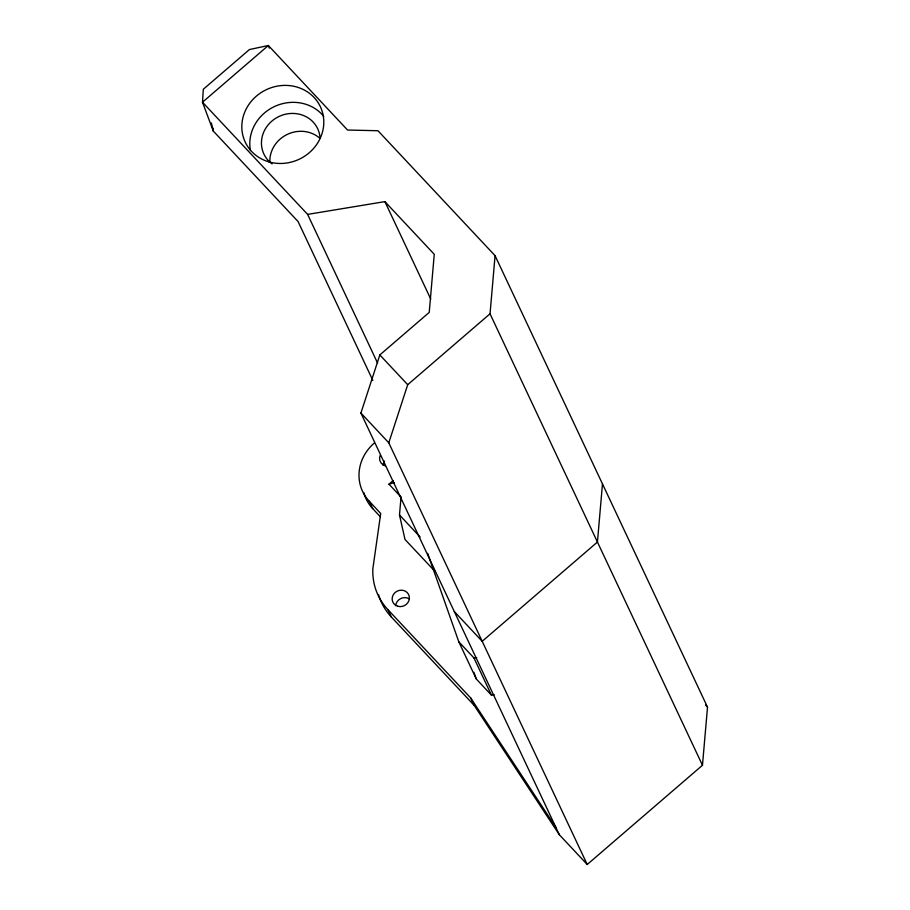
<?xml version="1.0" encoding="UTF-8"?>
<svg xmlns="http://www.w3.org/2000/svg" width="910" height="910" viewBox="0 0 910 910"><rect width="100%" height="100%" fill="white"/><g stroke="black" fill="none" stroke-linecap="round" stroke-linejoin="round"><path stroke-width="1.36" d="M434.707 571.093L405.007 539.482L399.49 514.969L401.06 496.837M374.26 443.079A43.714 40.495 -25.2 0 0 369.221 501.194L380.71 513.49L372.861 568.67A64.212 59.491 -25.2 0 0 387.842 609.552L470.663 697.924L474.167 705.364L559.343 834.743L587.223 864.5L702.474 765.253L490.035 313.802L495.074 255.687L377.968 130.733L347.563 130.039L268.348 45.5L249.42 49.55L203.328 89.248L202.486 102.216L213.281 131.063L298.082 221.551L372.838 380.403M602.477 483.938L597.438 542.041L482.186 641.3L454.306 611.543M702.474 765.253L707.514 707.138L495.074 255.687M559.343 834.743L360.906 413.06L379.834 354.945L429.224 312.403L434.263 254.299L384.896 201.622L307.625 214.396L202.486 102.216L268.348 45.5L269.326 48.128M587.223 864.5L388.786 442.817L407.714 384.691L490.035 313.802M400.616 496.598L388.979 484.177L393.188 480.548M388.979 484.177L394.394 482.55M427.666 553.394L458.799 641.789L473.962 657.976L476.749 657.6M458.799 641.789L476.294 678.985L491.468 695.172L494.255 694.808M379.834 354.945L407.714 384.691M705.568 705.068L707.514 707.138M360.906 413.06L388.786 442.817M399.49 514.969L420.136 537.002M378.537 594.605A64.212 59.491 -25.2 0 0 391.346 616.991L474.167 705.364M363.784 492.537A43.714 40.495 -25.2 0 0 372.725 508.633L380.38 516.823M470.663 697.924L555.839 827.304M384.896 201.622L430.76 299.072M307.625 214.396L377.616 363.147M473.962 657.976L491.468 695.172M369.221 501.194L372.725 508.633M387.842 609.552L391.346 616.991M473.939 672.297L476.294 678.985M211.359 122.964L213.281 131.063L213.213 128.321M385.294 465.84A8.747 8.099 -25.2 0 1 380.084 455.637M383.11 465.203A8.747 8.099 -25.2 0 1 384.611 461.12M395.679 605.651A8.747 8.099 -25.2 0 1 409.182 598.814M272.033 163.88A29.723 27.539 -25.2 0 1 277.686 117.14A29.723 27.539 -25.2 0 1 320.092 138.4M269.883 162.219A29.723 27.539 -25.2 0 1 287.253 134.418A29.723 27.539 -25.2 0 1 319.842 138.263M250.455 150.571A41.53 38.47 -25.2 0 1 274.513 106.516A41.53 38.47 -25.2 0 1 323.733 116.332M397.863 606.288A8.747 8.099 -25.2 0 0 409.261 596.46A8.747 8.099 -25.2 0 0 395.19 592.456A8.747 8.099 -25.2 0 0 397.863 606.288M268.973 161.9A41.53 38.47 -25.2 0 0 323.152 115.24A41.53 38.47 -25.2 0 0 256.324 96.176A41.53 38.47 -25.2 0 0 268.973 161.9"/></g></svg>
